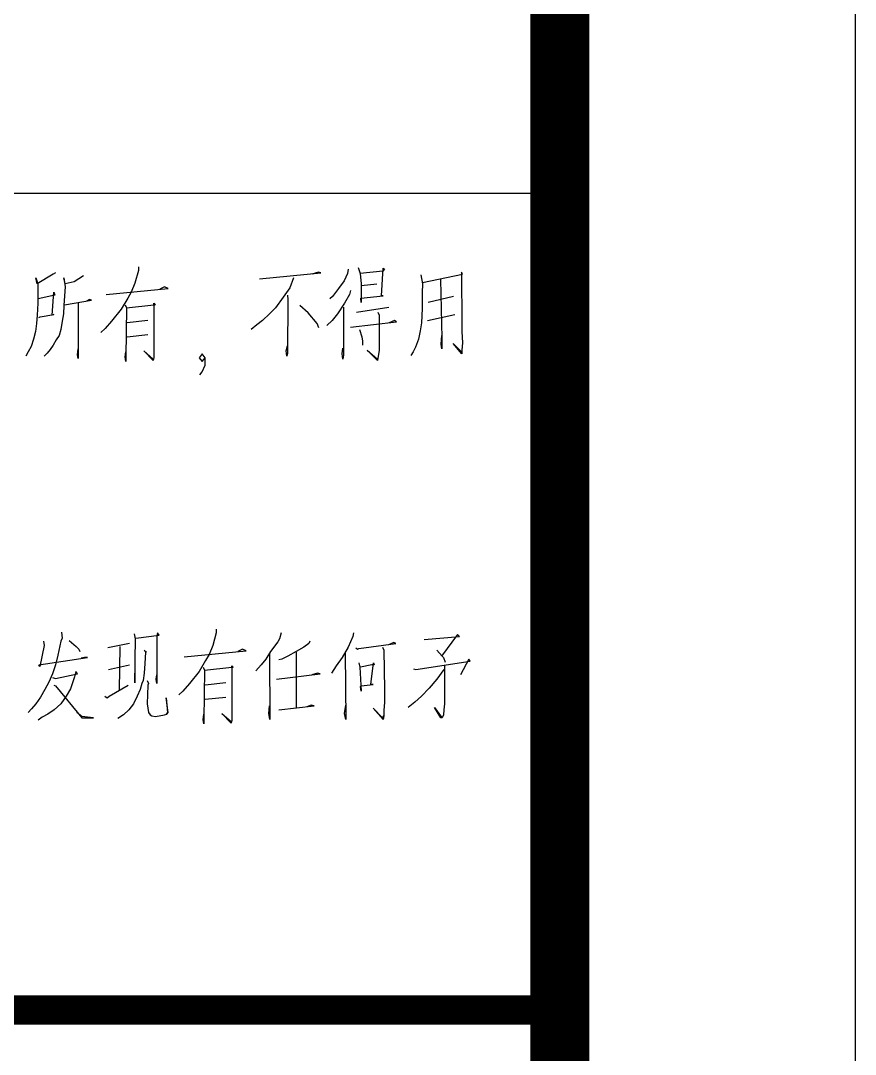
# Model space of a CAD drawing. Extents: x 39624947 to 39626627, y 3418539 to 3418836.
# Drawn here: x 39626612.74 to 39626626.86, y 3418641.48 to 3418658.96 of the extents above; entities that cross this region are included whole.
import ezdxf

# ---------------------------------------------------------------- set-up
doc = ezdxf.new("R2010")
doc.units = 0
doc.layers.get('0').update_dxf_attribs({"linetype": 'CONTINUOUS'})
doc.layers.add('PUB_TITLE', color=4, linetype='CONTINUOUS')

# ---------------------------------------------------------------- blocks, each defined once
blk = doc.blocks.new('WQEQWEDASDSA')
at = {"layer": 'PUB_TITLE'}
for p, q in [((3600.2, -28700, 3.4), (3600.2, 0, 3.4)), ((3600.2, -28700), (3600.2, 0)), ((3600.2, -18900), (3600.2, -5091.2)), ((100.2, -17519), (3600.2, -17519)), ((2887.6, -17649.8), (2881.5, -17671.2)), ((2887.6, -17643.5), (2887.6, -17649.8)), ((3242.3, -17647.3), (3241.3, -17654.8)), ((3259.5, -17644.7), (3262.5, -17654.8)), ((3298.8, -17692.6), (3301.8, -17646)), ((3303.8, -17647.3), (3300.8, -17651)), ((3301.8, -17646), (3303.8, -17647.3)), ((2714.2, -17662.4), (2717.2, -17672.5)), ((2716.2, -17672.5), (2714.2, -17662.4)), ((2743.4, -17656.1), (2716.2, -17672.5)), ((2747.5, -17653.6), (2743.4, -17656.1)), ((2761.6, -17662.4), (2763.6, -17677.5)), ((2763.6, -17672.5), (2761.6, -17662.4)), ((2794.8, -17658.6), (2778.7, -17668.7)), ((3092.2, -17663.6), (3196, -17653.6)), ((3149.6, -17662.4), (3143.6, -17678.8)), ((3191.9, -17652.3), (3180.8, -17656.1)), ((3196, -17653.6), (3191.9, -17652.3)), ((3235.3, -17667.4), (3226.2, -17680)), ((3241.3, -17654.8), (3235.3, -17667.4)), ((3300.8, -17651), (3262.5, -17654.8)), ((3262.5, -17654.8), (3264.5, -17672.5)), ((3365.3, -17657.3), (3368.3, -17672.5)), ((3368.3, -17669.9), (3435.8, -17656.1)), ((3398.5, -17664.9), (3400.6, -17764.4)), ((3433.8, -17652.3), (3433.8, -17671.2)), ((3435.8, -17656.1), (3433.8, -17652.3)), ((2717.2, -17672.5), (2717.2, -17705.2)), ((2763.6, -17677.5), (2762.6, -17692.6)), ((2778.7, -17668.7), (2763.6, -17672.5)), ((2833.1, -17690.1), (2937.9, -17680)), ((2881.5, -17671.2), (2875.5, -17686.3)), ((2931.9, -17677.5), (2923.8, -17681.3)), ((2937.9, -17680), (2931.9, -17677.5)), ((3143.6, -17678.8), (3132.5, -17695.1)), ((3226.2, -17680), (3216.1, -17693.9)), ((3246.4, -17683.8), (3244.3, -17690.1)), ((3264.5, -17675), (3290.7, -17672.5)), ((3264.5, -17672.5), (3264.5, -17688.8)), ((3368.3, -17672.5), (3367.3, -17687.6)), ((3433.8, -17671.2), (3434.8, -17722.9)), ((2746.4, -17691.4), (2718.2, -17697.7)), ((2741.4, -17725.4), (2744.4, -17686.3)), ((2744.4, -17686.3), (2746.4, -17691.4)), ((2762.6, -17692.6), (2761.6, -17709)), ((2762.6, -17707.7), (2807.9, -17700.2)), ((2804.9, -17698.9), (2799.9, -17701.4)), ((2807.9, -17700.2), (2804.9, -17698.9)), ((2869.4, -17696.4), (2858.3, -17715.3)), ((2875.5, -17686.3), (2869.4, -17696.4)), ((3132.5, -17695.1), (3119.4, -17712.8)), ((3139.5, -17691.4), (3140.5, -17698.9)), ((3140.5, -17698.9), (3139.5, -17789.6)), ((3216.1, -17693.9), (3211.1, -17697.7)), ((3244.3, -17690.1), (3236.3, -17705.2)), ((3263.5, -17696.4), (3301.8, -17692.6)), ((3264.5, -17704), (3263.5, -17696.4)), ((3264.5, -17688.8), (3264.5, -17698.9)), ((3264.5, -17698.9), (3264.5, -17704)), ((3301.8, -17692.6), (3298.8, -17692.6)), ((3367.3, -17687.6), (3367.3, -17714)), ((3420.7, -17693.9), (3377.4, -17704)), ((2717.2, -17705.2), (2716.2, -17725.4)), ((2761.6, -17709), (2760.6, -17722.9)), ((2785.8, -17705.2), (2785.8, -17798.4)), ((2858.3, -17715.3), (2842.2, -17735.5)), ((2865.4, -17707.7), (2867.4, -17712.8)), ((2867.4, -17712.8), (2866.4, -17795.9)), ((2867.4, -17712.8), (2913.8, -17707.7)), ((2913.8, -17705.2), (2915.8, -17707.7)), ((2913.8, -17707.7), (2913.8, -17705.2)), ((2915.8, -17707.7), (2913.8, -17709)), ((2913.8, -17709), (2913.8, -17797.2)), ((3119.4, -17712.8), (3109.3, -17722.9)), ((3174.8, -17721.6), (3160.7, -17709)), ((3236.3, -17705.2), (3224.2, -17722.9)), ((3234.3, -17711.5), (3234.3, -17792.1)), ((3256.4, -17720.3), (3310.9, -17711.5)), ((3292.7, -17720.3), (3294.7, -17725.4)), ((3367.3, -17714), (3366.3, -17738)), ((2716.2, -17725.4), (2715.2, -17739.2)), ((2719.2, -17729.2), (2721.3, -17727.9)), ((2721.3, -17727.9), (2744.4, -17724.1)), ((2744.4, -17724.1), (2741.4, -17725.4)), ((2758.5, -17735.5), (2756.5, -17749.3)), ((2760.6, -17722.9), (2758.5, -17735.5)), ((2842.2, -17735.5), (2831.1, -17748.1)), ((2903.7, -17734.2), (2868.4, -17738)), ((3097.2, -17734.2), (3088.1, -17741.8)), ((3109.3, -17722.9), (3097.2, -17734.2)), ((3189.9, -17739.2), (3174.8, -17721.6)), ((3215.1, -17734.2), (3206, -17743)), ((3224.2, -17722.9), (3215.1, -17734.2)), ((3246.4, -17745.5), (3324, -17736.7)), ((3294.7, -17725.4), (3294.7, -17761.9)), ((3320.9, -17734.2), (3311.9, -17738)), ((3324, -17736.7), (3320.9, -17734.2)), ((3376.4, -17734.2), (3422.7, -17724.1)), ((3434.8, -17722.9), (3434.8, -17749.3)), ((2713.2, -17753.1), (2710.2, -17765.7)), ((2715.2, -17739.2), (2713.2, -17753.1)), ((2756.5, -17749.3), (2753.5, -17759.4)), ((2831.1, -17748.1), (2824.1, -17754.4)), ((3088.1, -17741.8), (3078, -17749.3)), ((3192.9, -17746.8), (3189.9, -17739.2)), ((3261.5, -17749.3), (3265.5, -17761.9)), ((3364.3, -17751.8), (3361.3, -17765.7)), ((3366.3, -17738), (3364.3, -17751.8)), ((3434.8, -17749.3), (3434.8, -17753.1)), ((3434.8, -17753.1), (3435.8, -17772)), ((2710.2, -17765.7), (2706.1, -17778.3)), ((2748.5, -17766.9), (2743.4, -17775.8)), ((2753.5, -17759.4), (2748.5, -17766.9)), ((2868.4, -17761.9), (2903.7, -17758.1)), ((3265.5, -17761.9), (3266.5, -17769.5)), ((3266.5, -17769.5), (3266.5, -17775.8)), ((3294.7, -17761.9), (3294.7, -17784.6)), ((3361.3, -17765.7), (3356.2, -17779.5)), ((3399.6, -17774.5), (3400.6, -17759.4)), ((3400.6, -17764.4), (3400.6, -17782.1)), ((3435.8, -17772), (3434.8, -17784.6)), ((2701.1, -17787.1), (2697.1, -17794.7)), ((2706.1, -17778.3), (2701.1, -17787.1)), ((2733.3, -17789.6), (2728.3, -17794.7)), ((2738.4, -17783.3), (2733.3, -17789.6)), ((2743.4, -17775.8), (2738.4, -17783.3)), ((2784.7, -17792.1), (2785.8, -17782.1)), ((2865.4, -17795.9), (2866.4, -17787.1)), ((2896.6, -17785.8), (2912.7, -17799.7)), ((2912.7, -17802.2), (2896.6, -17785.8)), ((3137.5, -17785.8), (3139.5, -17777)), ((3138.5, -17794.7), (3137.5, -17785.8)), ((3139.5, -17789.6), (3138.5, -17794.7)), ((3232.2, -17790.9), (3233.3, -17780.8)), ((3274.6, -17784.6), (3291.7, -17799.7)), ((3291.7, -17802.2), (3274.6, -17784.6)), ((3294.7, -17784.6), (3292.7, -17798.4)), ((3352.2, -17787.1), (3348.2, -17793.4)), ((3356.2, -17779.5), (3352.2, -17787.1)), ((3400.6, -17782.1), (3399.6, -17774.5)), ((3419.7, -17773.2), (3433.8, -17787.1)), ((3434.8, -17790.9), (3419.7, -17773.2)), ((3434.8, -17784.6), (3434.8, -17790.9)), ((2785.8, -17798.4), (2784.7, -17792.1)), ((2866.4, -17803.5), (2865.4, -17795.9)), ((2866.4, -17795.9), (2866.4, -17803.5)), ((2913.8, -17797.2), (2912.7, -17802.2)), ((2995.4, -17790.9), (2990.4, -17797.2)), ((2990.4, -17797.2), (2995.4, -17803.5)), ((3000.4, -17797.2), (2995.4, -17790.9)), ((2995.4, -17803.5), (3000.4, -17797.2)), ((3000.4, -17809.8), (3000.4, -17797.2)), ((3233.3, -17799.7), (3232.2, -17790.9)), ((3234.3, -17792.1), (3233.3, -17799.7)), ((3292.7, -17798.4), (3291.7, -17802.2)), ((2991.4, -17826.2), (2995.4, -17821.1)), ((2995.4, -17821.1), (3000.4, -17809.8)), ((2757.3, -18261.3), (2758.3, -18271.4)), ((3019.3, -18256.2), (3019.3, -18262.5)), ((2727.1, -18276.4), (2728.1, -18284)), ((2756.3, -18276.4), (2751.3, -18300.3)), ((2758.3, -18271.4), (2756.3, -18276.4)), ((2770.4, -18275.1), (2782.5, -18285.2)), ((2880.3, -18263.8), (2882.3, -18272.6)), ((2882.3, -18272.6), (2881.3, -18307.9)), ((2883.3, -18271.4), (2922.6, -18266.3)), ((2919.6, -18262.5), (2918.6, -18268.8)), ((2918.6, -18268.8), (2918.6, -18331.8)), ((2922.6, -18266.3), (2919.6, -18262.5)), ((3019.3, -18262.5), (3013.3, -18284)), ((3123.2, -18277.7), (3111.1, -18294)), ((3126.2, -18272.6), (3123.2, -18277.7)), ((3129.2, -18262.5), (3126.2, -18272.6)), ((3177.6, -18276.4), (3175.6, -18280.2)), ((3250.2, -18268.8), (3242.1, -18286.5)), ((3251.2, -18262.5), (3250.2, -18268.8)), ((3319.7, -18278.9), (3310.6, -18282.7)), ((3322.7, -18280.2), (3319.7, -18278.9)), ((3371.1, -18273.9), (3430.6, -18268.8)), ((3427.5, -18265.1), (3400.3, -18301.6)), ((3430.6, -18268.8), (3427.5, -18265.1)), ((2728.1, -18284), (2721, -18319.2)), ((2782.5, -18285.2), (2786.5, -18290.2)), ((2786.5, -18290.2), (2788.5, -18294)), ((2872.2, -18280.2), (2835.9, -18287.7)), ((2856.1, -18285.2), (2855.1, -18359.5)), ((2897.4, -18291.5), (2901.4, -18295.3)), ((2899.4, -18295.3), (2898.4, -18314.2)), ((2901.4, -18295.3), (2899.4, -18295.3)), ((2964.9, -18302.8), (3069.7, -18292.8)), ((3013.3, -18284), (3007.3, -18299.1)), ((3063.7, -18290.2), (3055.6, -18294)), ((3069.7, -18292.8), (3063.7, -18290.2)), ((3111.1, -18294), (3103, -18306.6)), ((3154.4, -18294), (3140.3, -18301.6)), ((3167.5, -18286.5), (3154.4, -18294)), ((3154.4, -18295.3), (3154.4, -18388.5)), ((3175.6, -18280.2), (3167.5, -18286.5)), ((3242.1, -18286.5), (3232, -18304.1)), ((3237, -18296.5), (3238.1, -18408.7)), ((3255.2, -18287.7), (3258.2, -18290.2)), ((3258.2, -18290.2), (3260.2, -18289)), ((3260.2, -18289), (3322.7, -18280.2)), ((3300.5, -18286.5), (3302.6, -18291.5)), ((3302.6, -18291.5), (3303.6, -18358.3)), ((3392.3, -18291.5), (3401.3, -18301.6)), ((2719, -18316.7), (2801.6, -18304.1)), ((2751.3, -18300.3), (2747.2, -18316.7)), ((2796.6, -18304.1), (2790.6, -18305.4)), ((2801.6, -18304.1), (2796.6, -18304.1)), ((2881.3, -18307.9), (2881.3, -18346.9)), ((2898.4, -18314.2), (2897.4, -18330.6)), ((3001.2, -18309.1), (2990.1, -18328)), ((3007.3, -18299.1), (3001.2, -18309.1)), ((3103, -18306.6), (3094.9, -18316.7)), ((3109, -18297.8), (3110.1, -18408.7)), ((3130.2, -18306.6), (3125.2, -18307.9)), ((3140.3, -18301.6), (3130.2, -18306.6)), ((3232, -18304.1), (3221.9, -18318)), ((3260.2, -18312.9), (3262.2, -18320.5)), ((3280.4, -18349.5), (3285.4, -18312.9)), ((3285.4, -18312.9), (3286.4, -18316.7)), ((3357, -18324.3), (3448.7, -18310.4)), ((3401.3, -18301.6), (3403.3, -18304.1)), ((3403.3, -18304.1), (3406.4, -18311.7)), ((3446.7, -18306.6), (3432.6, -18333.1)), ((3448.7, -18310.4), (3446.7, -18306.6)), ((2721, -18319.2), (2719, -18316.7)), ((2742.2, -18331.8), (2736.1, -18345.7)), ((2747.2, -18316.7), (2742.2, -18331.8)), ((2747.2, -18339.4), (2784.5, -18331.8)), ((2781.5, -18328), (2779.5, -18336.9)), ((2784.5, -18331.8), (2781.5, -18328)), ((2836.9, -18324.3), (2872.2, -18316.7)), ((2881.3, -18340.6), (2881.3, -18330.6)), ((2897.4, -18330.6), (2895.4, -18343.2)), ((2918.6, -18331.8), (2918.6, -18348.2)), ((2990.1, -18328), (2974, -18348.2)), ((2997.2, -18320.5), (2999.2, -18325.5)), ((2999.2, -18325.5), (2998.2, -18408.7)), ((2999.2, -18325.5), (3045.6, -18320.5)), ((3045.6, -18318), (3047.6, -18320.5)), ((3045.6, -18320.5), (3045.6, -18318)), ((3047.6, -18320.5), (3045.6, -18321.7)), ((3045.6, -18321.7), (3045.6, -18409.9)), ((3094.9, -18316.7), (3085.9, -18326.8)), ((3121.1, -18340.6), (3194.7, -18331.8)), ((3190.7, -18330.6), (3180.6, -18333.1)), ((3194.7, -18331.8), (3190.7, -18330.6)), ((3221.9, -18318), (3213.9, -18330.6)), ((3262.2, -18320.5), (3264.3, -18360.8)), ((3282.4, -18316.7), (3263.3, -18320.5)), ((3286.4, -18316.7), (3282.4, -18316.7)), ((3353, -18323), (3357, -18324.3)), ((3404.4, -18324.3), (3392.3, -18340.6)), ((3405.4, -18316.7), (3405.4, -18382.2)), ((2736.1, -18345.7), (2729.1, -18358.3)), ((2742.2, -18338.1), (2747.2, -18339.4)), ((2779.5, -18336.9), (2772.4, -18357)), ((2881.3, -18346.9), (2881.3, -18340.6)), ((2893.4, -18348.2), (2890.3, -18358.3)), ((2895.4, -18343.2), (2893.4, -18348.2)), ((2902.4, -18343.2), (2904.4, -18348.2)), ((2904.4, -18348.2), (2903.4, -18350.7)), ((2917.6, -18340.6), (2918.6, -18333.1)), ((2918.6, -18348.2), (2917.6, -18340.6)), ((2974, -18348.2), (2962.9, -18360.8)), ((3035.5, -18346.9), (3000.2, -18350.7)), ((3264.3, -18352), (3284.4, -18349.5)), ((3284.4, -18349.5), (3280.4, -18349.5)), ((3392.3, -18340.6), (3379.2, -18355.8)), ((2729.1, -18358.3), (2722, -18370.9)), ((2744.2, -18350.7), (2747.2, -18352)), ((2747.2, -18352), (2791.6, -18406.2)), ((2772.4, -18357), (2765.4, -18369.6)), ((2837.9, -18369.6), (2870.2, -18350.7)), ((2890.3, -18358.3), (2885.3, -18369.6)), ((2903.4, -18350.7), (2902.4, -18382.2)), ((2962.9, -18360.8), (2955.9, -18367.1)), ((3263.3, -18353.2), (3264.3, -18352)), ((3264.3, -18360.8), (3263.3, -18353.2)), ((3303.6, -18358.3), (3303.6, -18379.7)), ((3379.2, -18355.8), (3366.1, -18369.6)), ((2714, -18382.2), (2706.9, -18391)), ((2722, -18370.9), (2714, -18382.2)), ((2756.3, -18382.2), (2745.2, -18392.3)), ((2765.4, -18369.6), (2756.3, -18382.2)), ((2830.9, -18369.6), (2834.9, -18372.1)), ((2834.9, -18372.1), (2837.9, -18369.6)), ((2879.3, -18382.2), (2871.2, -18392.3)), ((2885.3, -18369.6), (2879.3, -18382.2)), ((2902.4, -18382.2), (2903.4, -18389.8)), ((2934.7, -18372.1), (2936.7, -18397.3)), ((2937.7, -18397.3), (2934.7, -18372.1)), ((3000.2, -18374.7), (3035.5, -18370.9)), ((3303.6, -18379.7), (3302.6, -18393.6)), ((3355, -18379.7), (3343.9, -18388.5)), ((3366.1, -18369.6), (3355, -18379.7)), ((3405.4, -18382.2), (3404.4, -18392.3)), ((2706.9, -18391), (2700.9, -18397.3)), ((2734.1, -18399.9), (2725, -18404.9)), ((2745.2, -18392.3), (2734.1, -18399.9)), ((2791.6, -18403.6), (2783.5, -18397.3)), ((2862.1, -18401.1), (2853, -18407.4)), ((2871.2, -18392.3), (2862.1, -18401.1)), ((2903.4, -18389.8), (2904.4, -18397.3)), ((2904.4, -18397.3), (2907.5, -18401.1)), ((2907.5, -18401.1), (2910.5, -18402.4)), ((2916.5, -18403.6), (2931.7, -18401.1)), ((2931.7, -18401.1), (2935.7, -18399.9)), ((2936.7, -18397.3), (2934.7, -18399.9)), ((2935.7, -18399.9), (2937.7, -18397.3)), ((2997.2, -18408.7), (2998.2, -18399.9)), ((3028.4, -18398.6), (3044.5, -18412.5)), ((3044.5, -18415), (3028.4, -18398.6)), ((3108, -18398.6), (3109, -18386)), ((3110.1, -18408.7), (3108, -18398.6)), ((3125.2, -18392.3), (3184.6, -18386)), ((3179.6, -18384.7), (3172.5, -18387.3)), ((3184.6, -18386), (3179.6, -18384.7)), ((3236, -18398.6), (3238.1, -18384.7)), ((3238.1, -18408.7), (3236, -18398.6)), ((3284.4, -18389.8), (3300.5, -18406.2)), ((3301.6, -18408.7), (3284.4, -18389.8)), ((3302.6, -18393.6), (3302.6, -18402.4)), ((3388.2, -18388.5), (3400.3, -18404.9)), ((3399.3, -18406.2), (3388.2, -18388.5)), ((3403.3, -18401.1), (3401.3, -18406.2)), ((3404.4, -18392.3), (3403.3, -18401.1)), ((2725, -18404.9), (2718, -18409.9)), ((2811.7, -18406.2), (2791.6, -18403.6)), ((2791.6, -18406.2), (2811.7, -18406.2)), ((2910.5, -18402.4), (2916.5, -18403.6)), ((2998.2, -18416.2), (2997.2, -18408.7)), ((2998.2, -18408.7), (2998.2, -18416.2)), ((3045.6, -18409.9), (3044.5, -18415)), ((3300.5, -18406.2), (3302.6, -18402.4)), ((3302.6, -18402.4), (3301.6, -18408.7)), ((3401.3, -18406.2), (3399.3, -18406.2)), ((100.2, -18900), (3600.2, -18900))]:
    blk.add_line(p, q, dxfattribs=at)
at = {"layer": 'PUB_TITLE', "const_width": 50, "elevation": 4.1}
blk.add_lwpolyline([(3600.2, -5091.2), (100.2, -5091.2), (100.2, -18900), (3600.2, -18900)], dxfattribs=at)

msp = doc.modelspace()

# ---------------------------------------------------------------- linework, layer by layer
at = {"layer": 'PUB_TITLE'}
msp.add_lwpolyline([(39626206.862, 3418539.229), (39626626.862, 3418539.229), (39626626.862, 3418836.229), (39626206.862, 3418836.229)], close=True, dxfattribs=at)
at = {"layer": 'PUB_TITLE', "const_width": 1}
msp.add_lwpolyline([(39626211.862, 3418544.229), (39626621.862, 3418544.229), (39626621.862, 3418831.229), (39626211.862, 3418831.229)], close=True, dxfattribs=at)

# ---------------------------------------------------------------- block references
at = {"color": 0, "xscale": 0.01, "yscale": 0.01, "zscale": 0.01}
msp.add_blockref('WQEQWEDASDSA', (39626585.86, 3418831.229), dxfattribs=at)

doc.saveas('drawing.dxf')
